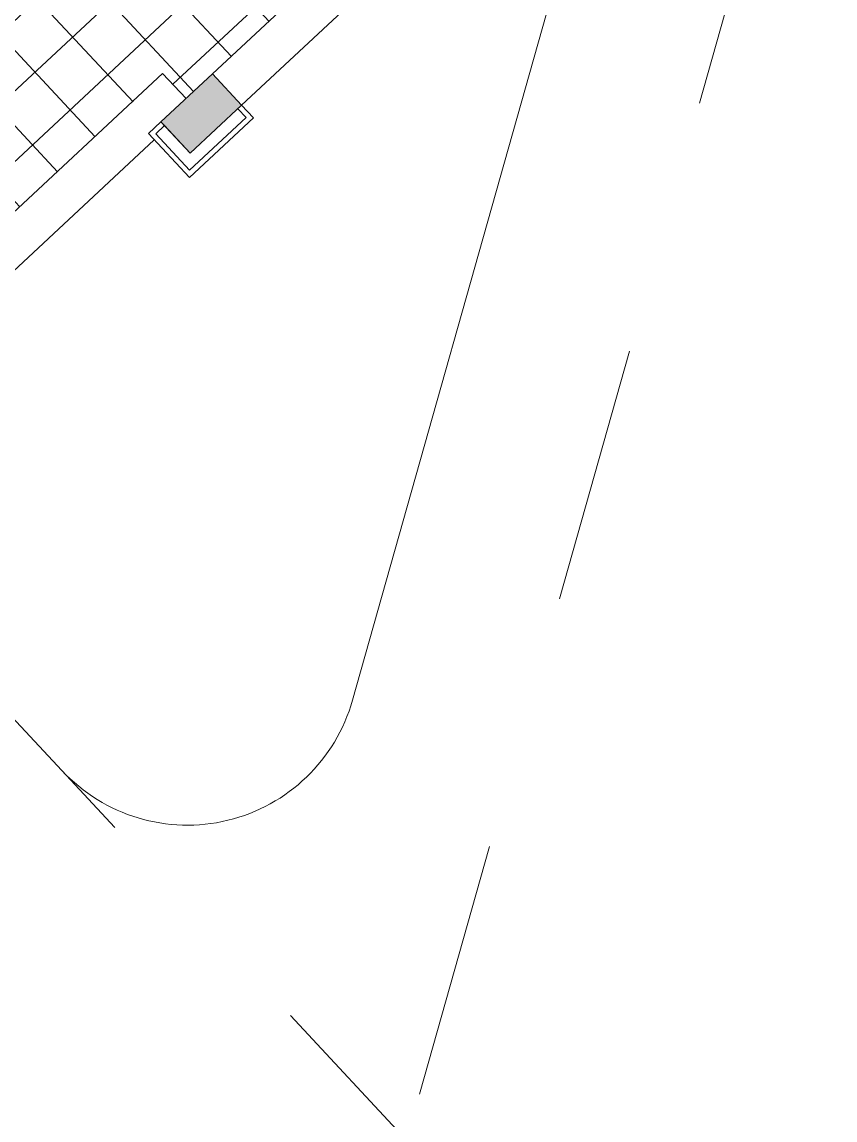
# Model space of a CAD drawing. Header units: millimetres. Extents: x -71377 to 516042, y -145869 to 441446.
# Drawn here: x 278353 to 283092, y 120237 to 126635 of the extents above; entities that cross this region are included whole.
import ezdxf

# ---------------------------------------------------------------- set-up
doc = ezdxf.new("R2010")
doc.units = ezdxf.units.MM
doc.header["$LTSCALE"] = 1000
doc.linetypes.add('_점선_M_', pattern=[3, 1.5, -1.5])
for name, color, linetype, lineweight in [('06', 6, 'Continuous', 5), ('09_HID', 9, '_점선_M_', 5), ('A-fnsh', 5, 'Continuous', 5), ('A-hat', 251, 'Continuous', 5), ('A-insu', 251, 'Continuous', 5), ('A_cwall', 2, 'Continuous', 5), ('A_fnsh-4', 4, 'Continuous', 5), ('AA_dash_M_', 7, '_점선_M_', 5), ('조경라인_dwg', 8, 'Continuous', 5)]:
    doc.layers.add(name, color=color, linetype=linetype, lineweight=lineweight)

# ---------------------------------------------------------------- blocks, each defined once
blk = doc.blocks.new('조경라인_dwg-6847807-지반층 배치도')
at = {"layer": '06'}
for p, q in [((280279.7, 122683), (283741.7, 134935.7)), ((277003, 123970.5), (278586, 122272.9))]:
    blk.add_line(p, q, dxfattribs=at)
blk.add_arc((279317.3, 122954.9), 1000, 222.99977, 344.22213, dxfattribs=at)
at = {"layer": '09_HID'}
blk.add_line((282986.8, 117553.6), (278586, 122273), dxfattribs=at)

msp = doc.modelspace()

# ---------------------------------------------------------------- hatches: boundary and pattern name
at = {"layer": 'A-hat'}
h = msp.add_hatch(dxfattribs=at)
h.set_pattern_fill('FP_168', color=256, scale=1000, style=0, pattern_type=2)
h.set_pattern_definition([(133, (281562.24, 137058.52), (-219.406, -204.5995), []), (223, (281562.24, 137058.52), (204.5995, -219.406), [])])
h.paths.add_polyline_path([(277988.1, 125230.9), (279175.7, 126332.7), (279309.3, 126189.5), (280508.7, 127307.9), (276986.2, 131085.4), (274477.6, 128746.1), (275296, 127868.5), (275076.6, 127663.9), (276471.3, 126168.3), (276815.1, 126488.8), (277973.5, 125246.6)])
msp.add_hatch(color=256, dxfattribs=at).paths.add_polyline_path([(279333.5, 125870.2), (279633.4, 126149.8), (279462.9, 126332.7), (279163, 126053.1)])

# ---------------------------------------------------------------- linework, layer by layer
at = {"layer": 'A-fnsh'}
for p, q in [((280208.8, 127028.3), (279462.9, 126332.7)), ((279633.4, 126149.8), (280379.3, 126845.5)), ((277988.1, 125230.9), (279172.9, 126335.7)), ((279172.9, 126335.7), (279309.3, 126189.5)), ((278158.6, 125048), (279124, 125948.3))]:
    msp.add_line(p, q, dxfattribs=at)
at = {"layer": 'A-insu'}
msp.add_line((279333.5, 125870.2), (279183.5, 126031.1), dxfattribs=at)
at = {"layer": 'A_cwall'}
for p, q in [((279462.9, 126332.7), (279163, 126053.1)), ((279633.4, 126149.8), (279462.9, 126332.7)), ((279333.5, 125870.2), (279633.4, 126149.8)), ((279163, 126053.1), (279333.5, 125870.2))]:
    msp.add_line(p, q, dxfattribs=at)
at = {"layer": 'A_fnsh-4'}
for p, q in [((279659.2, 126078.2), (279611.4, 126129.4)), ((279701.6, 126076.7), (279633.4, 126149.8)), ((279328.6, 125728.9), (279701.6, 126076.7)), ((279330.1, 125771.3), (279659.2, 126078.2)), ((279163, 126053.1), (279089.9, 125984.9)), ((279183.5, 126031.1), (279132.3, 125983.4)), ((279183.5, 126031.1), (279163, 126053.1)), ((279089.9, 125984.9), (279328.6, 125728.9)), ((279132.3, 125983.4), (279330.1, 125771.3))]:
    msp.add_line(p, q, dxfattribs=at)
at = {"layer": 'AA_dash_M_'}
msp.add_line((261092.7, 51100.1), (312735, 233869.5), dxfattribs=at)

# ---------------------------------------------------------------- block references
at = {"layer": '조경라인_dwg', "rotation": 8.537736462515947e-07}
msp.add_blockref('조경라인_dwg-6847807-지반층 배치도', (0, 0), dxfattribs=at)

doc.saveas('drawing.dxf')
